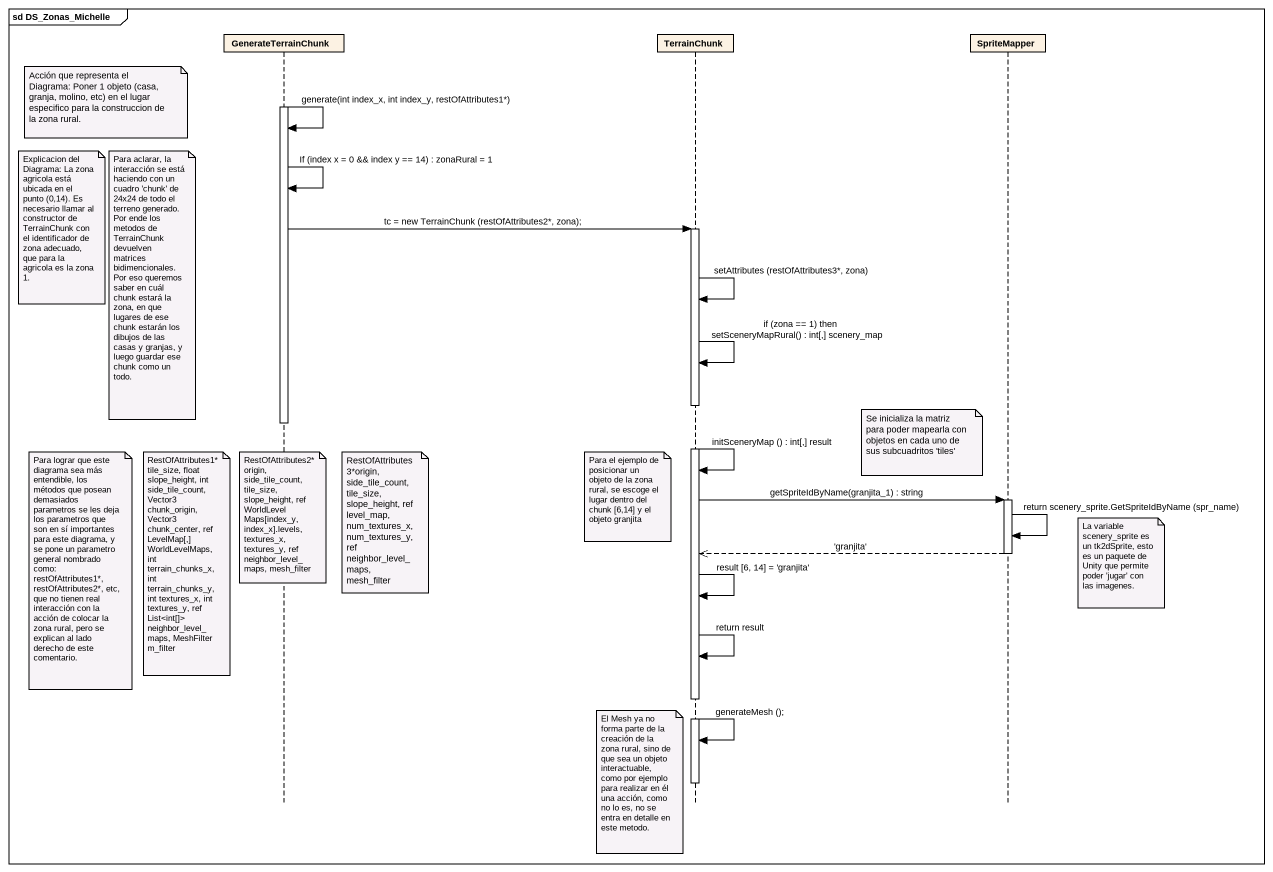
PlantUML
@startuml
mainframe sd DS_Zonas_Michelle
hide footbox
participant GenerateTerrainChunk
participant TerrainChunk
participant SpriteMapper

note left of GenerateTerrainChunk : Acción que representa el Diagrama: Poner 1 objeto (casa, granja, molino, etc) en el lugar especifico para la construccion de la zona rural.
activate GenerateTerrainChunk
GenerateTerrainChunk -> GenerateTerrainChunk : generate(int index_x, int index_y, restOfAttributes1*)
GenerateTerrainChunk -> GenerateTerrainChunk : If (index x = 0 && index y == 14) : zonaRural = 1
note left of GenerateTerrainChunk : Explicacion del Diagrama: La zona agricola está ubicada en el punto (0,14). Es necesario llamar al constructor de TerrainChunk con el identificador de zona adecuado, que para la agricola es la zona 1.
GenerateTerrainChunk -> TerrainChunk : tc = new TerrainChunk (restOfAttributes2*, zona);
activate TerrainChunk
note left of GenerateTerrainChunk
  Para aclarar, la interacción se está haciendo con un cuadro 'chunk' de 24x24 de todo el terreno generado.
  Por ende los metodos de TerrainChunk devuelven matrices bidimencionales. Por eso queremos saber en cuál chunk estará la zona, en que lugares de ese chunk estarán los dibujos de las casas y granjas, y luego guardar ese chunk como un todo.
end note
TerrainChunk -> TerrainChunk : setAttributes (restOfAttributes3*, zona)
TerrainChunk -> TerrainChunk : if (zona == 1) then setSceneryMapRural() : int[,] scenery_map
deactivate GenerateTerrainChunk
note left of SpriteMapper : Se inicializa la matriz para poder mapearla con objetos en cada uno de sus subcuadritos 'tiles'
TerrainChunk -> TerrainChunk : initSceneryMap () : int[,] result
note left of TerrainChunk : Para el ejemplo de posicionar un objeto de la zona rural, se escoge el lugar dentro del chunk [6,14] y el objeto granjita
TerrainChunk -> SpriteMapper : getSpriteIdByName(granjita_1) : string
activate SpriteMapper
note over GenerateTerrainChunk
  RestOfAttributes2*
  origin, side_tile_count, tile_size, slope_height, ref WorldLevelMaps[index_y, index_x].levels, textures_x, textures_y, ref neighbor_level_maps, mesh_filter
end note
note right of GenerateTerrainChunk : RestOfAttributes3*origin, side_tile_count, tile_size, slope_height, ref level_map, num_textures_x, num_textures_y, ref neighbor_level_maps, mesh_filter
SpriteMapper -> SpriteMapper : return scenery_sprite.GetSpriteIdByName (spr_name)
SpriteMapper -->> TerrainChunk : 'granjita'
deactivate SpriteMapper
note right of SpriteMapper
  La variable
  scenery_sprite es un tk2dSprite, esto es un paquete de Unity que permite poder 'jugar' con las imagenes.
end note
note left of GenerateTerrainChunk
  RestOfAttributes1*
  tile_size, float slope_height, int side_tile_count, Vector3 chunk_origin, Vector3 chunk_center, ref LevelMap[,] WorldLevelMaps, int terrain_chunks_x, int terrain_chunks_y, int textures_x, int textures_y, ref List<int[]> neighbor_level_maps, MeshFilter m_filter
end note
note left of GenerateTerrainChunk : Para lograr que este diagrama sea más entendible, los métodos que posean demasiados parametros se les deja los parametros que son en sí importantes para este diagrama, y se pone un parametro general nombrado como: restOfAttributes1*, restOfAttributes2*, etc, que no tienen real interacción con la acción de colocar la zona rural, pero se explican al lado derecho de este comentario.
TerrainChunk -> TerrainChunk : result [6, 14] = 'granjita'
TerrainChunk -> TerrainChunk : return result
TerrainChunk -> TerrainChunk : generateMesh ();
note left of TerrainChunk : El Mesh ya no forma parte de la creación de la zona rural, sino de que sea un objeto interactuable, como por ejemplo para realizar en él una acción, como no lo es, no se entra en detalle en este metodo.
deactivate TerrainChunk
@enduml
